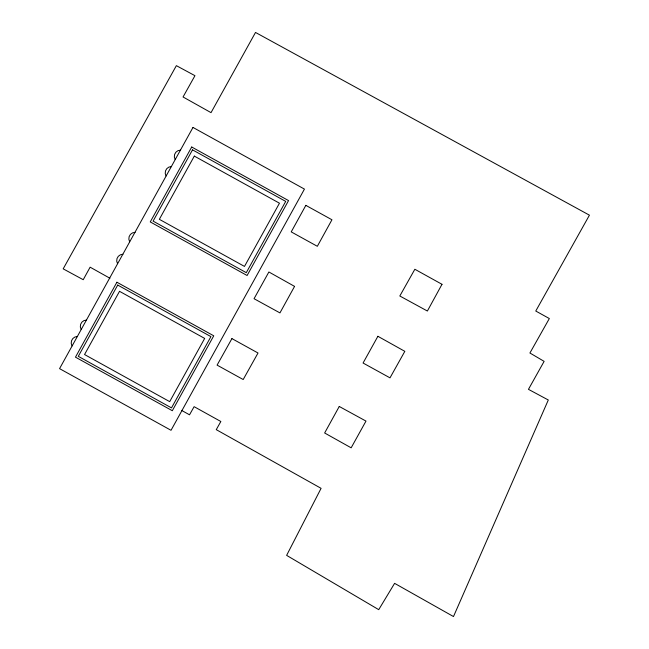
<?xml version="1.0" encoding="UTF-8"?>
<svg xmlns="http://www.w3.org/2000/svg" width="649" height="649" viewBox="0 0 649 649"><rect width="100%" height="100%" fill="white"/><g stroke="black" fill="none" stroke-linecap="round" stroke-linejoin="round"><path stroke-width="0.97" d="M181.566 410.379L189.524 414.816L194.116 406.672L220.847 421.501L216.255 429.646L321.085 488.332L286.631 555.366L378.724 609.662L394.6 583.346L453.489 616.55L548.3 399.995L528.456 389.343L544.122 361.355L529.917 353.007L549.338 318.545L535.766 311.033L589.438 215.176L255.511 32.45L211.03 112.642L183.05 96.977L194.951 75.682L176.366 65.654L63.18 268.848L83.226 279.703L90.122 267.177L109.916 278.234M175.141 159.5A6.263 6.263 0 0 1 180.56 150.106M166.039 175.944A6.263 6.263 0 0 1 171.466 166.55M129.654 241.728A6.263 6.263 0 0 1 135.081 232.334M117.526 263.656A6.263 6.263 0 0 1 122.953 254.254M81.141 329.441A6.263 6.263 0 0 1 86.568 320.038M72.039 345.885A6.263 6.263 0 0 1 77.466 336.482M442.001 284.303L427.383 311.033L399.816 295.993L414.849 269.262L442.001 284.303M305.841 205.36L291.223 231.888L317.329 246.296L331.947 219.768L305.841 205.36M294.565 286.387L279.946 312.907L254.051 298.71L268.881 271.98L294.565 286.387M339.257 406.469L324.638 432.988L351.158 447.818L365.987 421.087L339.257 406.469M192.988 127.439L59.562 368.64L171.028 430.295L304.446 189.102L192.988 127.439M116.909 282.234L75.471 357.153L172.31 410.72L213.748 335.809L116.909 282.234M191.706 147.015L150.26 221.934L247.107 275.509L288.545 200.59L191.706 147.015M117.72 285.073L78.302 356.333L171.498 407.888L210.917 336.62L117.72 285.073M192.518 149.854L153.099 221.122L246.287 272.669L285.706 201.401L192.518 149.854M119.521 291.32L84.548 354.541L169.697 401.642L204.67 338.421L119.521 291.32M194.319 156.101L159.346 219.321L244.495 266.423L279.468 203.202L194.319 156.101M377.888 336.296L363.067 363.026L390 377.856L404.83 351.336L377.888 336.296M231.92 338.6L217.091 365.119L243.197 379.527L258.018 353.007L231.92 338.6"/></g></svg>
